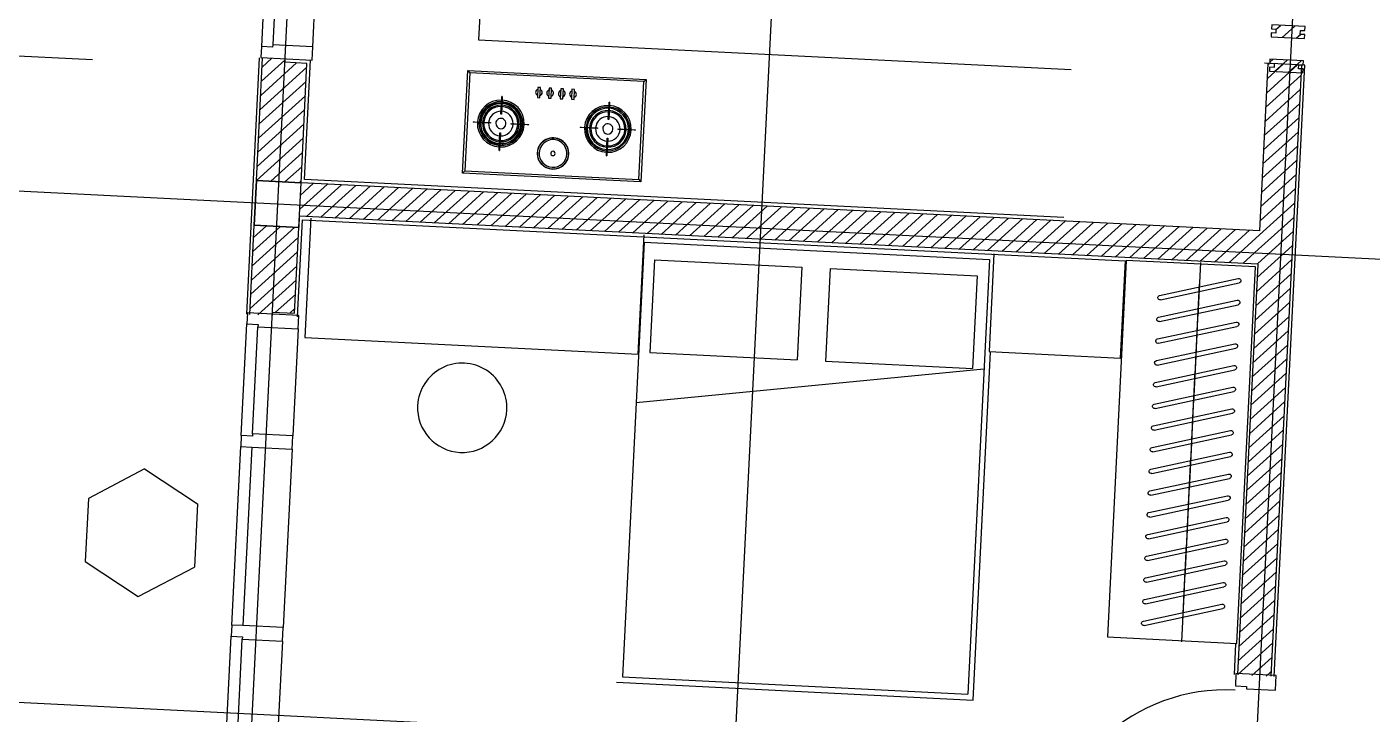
# Model space of a CAD drawing. Extents: x 549999 to 550212, y 1838161 to 1838467.
# Drawn here: x 550074.07 to 550080.09, y 1838351.89 to 1838354.96 of the extents above; entities that cross this region are included whole.
import ezdxf

# ---------------------------------------------------------------- set-up
doc = ezdxf.new("R2010")
doc.units = 0
for name, color, linetype in [('Level 1', 7, 'Continuous'), ('Level 11', 7, 'Continuous'), ('Level 14', 7, 'Continuous'), ('Level 15', 7, 'Continuous'), ('Level 18', 7, 'Continuous'), ('Level 24', 7, 'Continuous'), ('Level 26', 7, 'Continuous'), ('Level 36', 7, 'Continuous'), ('Level 39', 7, 'Continuous'), ('Level 4', 7, 'Continuous'), ('Level 5', 7, 'Continuous'), ('Level 6', 7, 'Continuous'), ('Level 7', 7, 'Continuous'), ('Level 8', 7, 'Continuous')]:
    doc.layers.add(name, color=color, linetype=linetype)

# ---------------------------------------------------------------- blocks, each defined once
blk = doc.blocks.new('BEP_DO')
at = {"layer": 'Level 1'}
for p, q in [((-40, -23), (-40, 23)), ((-40, 23), (40, 23)), ((-40, 23), (-39, 22)), ((-39, 22), (-39, -22)), ((39, 22), (-39, 22)), ((39, 22), (40, 23)), ((39, -22), (39, 22)), ((40, 23), (40, -23)), ((-7.06, 16.93), (-8.2, 16.93)), ((-8.2, 16.93), (-8.2, 12.43)), ((-8.2, 12.43), (-7.06, 12.43)), ((-7.06, 12.43), (-7.06, 16.93)), ((-2.06, 16.93), (-3.2, 16.93)), ((-3.2, 16.93), (-3.2, 12.43)), ((-3.2, 12.43), (-2.06, 12.43)), ((-2.06, 12.43), (-2.06, 16.93)), ((3.2, 16.93), (2.06, 16.93)), ((2.06, 16.93), (2.06, 12.43)), ((2.06, 12.43), (3.2, 12.43)), ((3.2, 12.43), (3.2, 16.93)), ((8.2, 16.93), (7.06, 16.93)), ((7.06, 16.93), (7.06, 12.43)), ((7.06, 12.43), (8.2, 12.43)), ((8.2, 12.43), (8.2, 16.93)), ((-23.97, 12.05), (-24.17, 12.05)), ((-24.17, 11.43), (-24.17, 12.05)), ((-24.17, 4.18), (-24.17, 11.43)), ((-24.17, 11.43), (-23.97, 11.43)), ((-23.97, 12.05), (-23.97, 11.43)), ((-23.97, 11.43), (-23.97, 4.18)), ((24.17, 12.05), (23.97, 12.05)), ((23.97, 11.43), (23.97, 12.05)), ((23.97, 4.18), (23.97, 11.43)), ((23.97, 11.43), (24.17, 11.43)), ((24.17, 12.05), (24.17, 11.43)), ((24.17, 11.43), (24.17, 4.18)), ((-36.47, 0.2), (-36.47, 0)), ((-36.47, 0.2), (-35.85, 0.2)), ((-35.85, 0), (-36.47, 0)), ((-35.85, 0.2), (-28.6, 0.2)), ((-35.85, 0), (-35.85, 0.2)), ((-28.6, 0), (-35.85, 0)), ((-28.6, 0.2), (-28.6, 0)), ((-23.97, 4.18), (-24.17, 4.18)), ((-19.39, 0.2), (-12.14, 0.2)), ((-19.39, 0), (-19.39, 0.2)), ((-12.14, 0), (-19.39, 0)), ((-12.14, 0.2), (-11.52, 0.2)), ((-12.14, 0.2), (-12.14, 0)), ((-11.52, 0), (-12.14, 0)), ((-11.52, 0), (-11.52, 0.2)), ((11.52, 0.2), (11.52, 0)), ((11.52, 0.2), (12.14, 0.2)), ((12.14, 0), (11.52, 0)), ((12.14, 0.2), (19.39, 0.2)), ((12.14, 0), (12.14, 0.2)), ((19.39, 0), (12.14, 0)), ((19.39, 0.2), (19.39, 0)), ((24.17, 4.18), (23.97, 4.18)), ((28.6, 0.2), (35.85, 0.2)), ((28.6, 0), (28.6, 0.2)), ((35.85, 0), (28.6, 0)), ((35.85, 0.2), (36.47, 0.2)), ((35.85, 0.2), (35.85, 0)), ((36.47, 0), (35.85, 0)), ((36.47, 0), (36.47, 0.2)), ((-24.17, -11.43), (-24.17, -4.18)), ((-24.17, -4.18), (-23.97, -4.18)), ((-23.97, -4.18), (-23.97, -11.43)), ((23.97, -11.43), (23.97, -4.18)), ((23.97, -4.18), (24.17, -4.18)), ((24.17, -4.18), (24.17, -11.43)), ((-24.17, -12.05), (-24.17, -11.43)), ((-23.97, -11.43), (-24.17, -11.43)), ((-24.17, -12.05), (-23.97, -12.05)), ((-23.97, -11.43), (-23.97, -12.05)), ((23.97, -12.05), (23.97, -11.43)), ((24.17, -11.43), (23.97, -11.43)), ((23.97, -12.05), (24.17, -12.05)), ((24.17, -11.43), (24.17, -12.05)), ((-39, -22), (-40, -23)), ((40, -23), (-40, -23)), ((-39, -22), (39, -22)), ((39, -22), (40, -23))]:
    blk.add_line(p, q, dxfattribs=at)
blk.add_circle((0, -12.2), 7, dxfattribs=at)
for centre, radius, start, end in [((-7.63, 14.73), 1.5, 112.62393, 180), ((-7.63, 14.73), 1.5, 180, 247.37607), ((-7.63, 14.73), 1.5, 0, 67.37607), ((-7.63, 14.73), 1.5, 292.62393, 0), ((-2.63, 14.73), 1.5, 112.62393, 180), ((-2.63, 14.73), 1.5, 180, 247.37607), ((-2.63, 14.73), 1.5, 0, 67.37607), ((-2.63, 14.73), 1.5, 292.62393, 0), ((2.63, 14.73), 1.5, 112.62393, 180), ((2.63, 14.73), 1.5, 180, 247.37607), ((2.63, 14.73), 1.5, 0, 67.37607), ((2.63, 14.73), 1.5, 292.62393, 0), ((7.63, 14.73), 1.5, 112.62393, 180), ((7.63, 14.73), 1.5, 180, 247.37607), ((7.63, 14.73), 1.5, 0, 67.37607), ((7.63, 14.73), 1.5, 292.62393, 0), ((-24, 0), 10.5, 90.96213, 178.89608), ((-24, 0), 9.8, 91.03085, 178.81723), ((-24, 0), 9.24, 91.093, 178.74593), ((-24, 0), 9, 91.12248, 178.7121), ((-24, 0), 8.22, 91.24679, 178.56947), ((-24, 0), 7.63, 91.32399, 178.48089), ((-24, 0), 9.24, 137.97699, 143.35458), ((-24, 0), 7.63, 109.97124, 115.02876), ((-24, 0), 9.24, 96.64542, 102.02301), ((-24, 0), 10.5, 1.10392, 89.85821), ((-24, 0), 9.8, 1.18277, 89.84808), ((-24, 0), 9.24, 1.25407, 89.83892), ((-24, 0), 9, 1.2879, 89.83458), ((-24, 0), 8.22, 1.43053, 89.81626), ((-24, 0), 7.63, 1.51911, 89.80488), ((-24, 0), 9.24, 77.97699, 83.35458), ((-24, 0), 7.63, 64.97124, 70.02876), ((-24, 0), 9.24, 36.64542, 42.02301), ((24, 0), 10.5, 90.14179, 178.89608), ((24, 0), 9.8, 90.15192, 178.81723), ((24, 0), 9.24, 90.16005, 178.73466), ((24, 0), 8.22, 90.18374, 178.56947), ((24, 0), 7.63, 90.19512, 178.48089), ((24, 0), 7.63, 109.97124, 115.02876), ((24, 0), 10.5, 1.10392, 89.03787), ((24, 0), 9.8, 1.18277, 88.96915), ((24, 0), 9.24, 1.26534, 88.91394), ((24, 0), 8.22, 1.43053, 88.75321), ((24, 0), 7.63, 1.51911, 88.67601), ((24, 0), 7.63, 64.97124, 70.02876), ((-24, 0), 9.24, 156.64542, 162.02301), ((-24, 0), 7.63, 154.97124, 160.02876), ((-24, 0), 5.5, 91.83679, 177.89253), ((-24, 0), 2.3, 0, 180), ((-24, 0), 5.5, 2.10747, 89.72931), ((-24, 0), 10.5, 270.14179, 0), ((-24, 0), 7.63, 19.97124, 25.02876), ((-24, 0), 9.24, 17.97699, 23.35458), ((24, 0), 7.63, 154.97124, 160.02876), ((24, 0), 5.5, 90.27069, 177.89253), ((24, 0), 2.3, 0, 180), ((24, 0), 5.5, 2.10747, 88.16321), ((24, 0), 7.63, 19.97124, 25.02876), ((-24, 0), 10.5, 180, 269.03787), ((-24, 0), 9.8, 180, 268.96915), ((-24, 0), 9.24, 180, 268.907), ((-24, 0), 9, 180, 268.87752), ((-24, 0), 9.24, 197.97699, 203.35458), ((-24, 0), 8.22, 180, 268.75321), ((-24, 0), 7.63, 180, 268.67601), ((-24, 0), 9.24, 216.64542, 222.02301), ((-24, 0), 7.63, 199.97124, 205.02876), ((-24, 0), 5.5, 180, 268.16321), ((-24, 0), 2.3, 180, 0), ((-24, 0), 9.24, 270.16108, 0), ((-24, 0), 9, 270.16542, 0), ((-24, 0), 9.8, 270.15192, 0), ((-24, 0), 7.63, 270.19512, 0), ((-24, 0), 5.5, 270.27069, 0), ((-24, 0), 8.22, 270.18374, 0), ((-24, 0), 9.24, 317.97699, 323.35458), ((-24, 0), 7.63, 334.97124, 340.02876), ((-24, 0), 9.24, 336.64542, 342.02301), ((0, -12.2), 7, 0, 180), ((0, -12.2), 6.2, 0, 180), ((24, 0), 10.5, 180, 269.85821), ((24, 0), 9.8, 180, 269.84808), ((24, 0), 9.24, 180, 269.83995), ((24, 0), 8.22, 180, 269.81626), ((24, 0), 7.63, 180, 269.80488), ((24, 0), 7.63, 199.97124, 205.02876), ((24, 0), 5.5, 180, 269.72931), ((24, 0), 2.3, 180, 0), ((24, 0), 10.5, 270.96213, 0), ((24, 0), 9.8, 271.03085, 0), ((24, 0), 7.63, 271.32399, 0), ((24, 0), 5.5, 271.83679, 0), ((24, 0), 8.22, 271.24679, 0), ((24, 0), 9.24, 271.08606, 0), ((24, 0), 7.63, 334.97124, 340.02876), ((-24, 0), 7.63, 244.97124, 250.02876), ((-24, 0), 9.24, 257.97699, 263.35458), ((-24, 0), 9.24, 276.64542, 282.02301), ((-24, 0), 7.63, 289.97124, 295.02876), ((0, -12.2), 1, 0, 180), ((24, 0), 7.63, 244.97124, 250.02876), ((24, 0), 7.63, 289.97124, 295.02876), ((0, -12.2), 7, 180, 0), ((0, -12.2), 6.2, 180, 0), ((0, -12.2), 1, 180, 0)]:
    blk.add_arc(centre, radius, start, end, dxfattribs=at)
blk = doc.blocks.new('FLOOR8')
at = {"layer": 'Level 15'}
for p, q in [((-379.49, 543.29), (-376.88, 545.9)), ((-375.91, 540.5), (-370.51, 545.9)), ((-381.49, 541.29), (-380.48, 542.3)), ((-369.55, 540.5), (-367.75, 542.3)), ((-381.35, 528.7), (-379.55, 530.5)), ((-378.59, 525.1), (-373.19, 530.5)), ((-372.22, 525.1), (-366.82, 530.5)), ((-381.26, 509.7), (-375.86, 515.1)), ((-374.89, 509.7), (-369.49, 515.1)), ((-368.53, 509.7), (-366.73, 511.5)), ((-380.33, 497.9), (-378.53, 499.7)), ((-377.57, 494.3), (-372.17, 499.7)), ((-371.2, 494.3), (-368.49, 497.01)), ((-367.6, 497.9), (-366.49, 499.01)), ((-381.49, 484.01), (-381.2, 484.3)), ((-380.24, 478.9), (-374.84, 484.3)), ((-373.87, 478.9), (-368.47, 484.3)), ((-367.51, 478.9), (-366.49, 479.92)), ((-381.49, 464.92), (-381.11, 465.3)), ((-379.49, 466.92), (-377.51, 468.9)), ((-376.55, 463.5), (-371.15, 468.9)), ((-370.18, 463.5), (-368.38, 465.3)), ((-366.58, 467.1), (-366.49, 467.19)), ((-381.49, 452.19), (-380.18, 453.5)), ((-379.22, 448.1), (-373.82, 453.5)), ((-372.85, 448.1), (-367.45, 453.5)), ((-366.49, 448.1), (-366.49, 448.1))]:
    blk.add_line(p, q, dxfattribs=at)
at = {"layer": 'Level 8'}
for p, q in [((-366.49, 545.9), (-381.49, 545.9)), ((-381.49, 545.9), (-381.49, 544.1)), ((-381.49, 544.1), (-379.49, 544.1)), ((-379.49, 544.1), (-379.49, 542.3)), ((-368.49, 542.3), (-368.49, 544.1)), ((-368.49, 544.1), (-366.49, 544.1)), ((-366.49, 544.1), (-366.49, 545.9)), ((-379.49, 542.3), (-381.49, 542.3)), ((-381.49, 542.3), (-381.49, 540.5)), ((-381.49, 540.5), (-366.49, 540.5)), ((-366.49, 542.3), (-368.49, 542.3)), ((-366.49, 540.5), (-366.49, 542.3)), ((-366.49, 530.5), (-381.49, 530.5)), ((-381.49, 530.5), (-381.49, 528.7)), ((-366.49, 528.7), (-366.49, 530.5)), ((-381.49, 528.7), (-379.49, 528.7)), ((-379.49, 526.9), (-381.49, 526.9)), ((-381.49, 526.9), (-381.49, 525.1)), ((-381.49, 525.1), (-366.49, 525.1)), ((-379.49, 528.7), (-379.49, 526.9)), ((-368.49, 526.9), (-368.49, 528.7)), ((-368.49, 528.7), (-366.49, 528.7)), ((-366.49, 526.9), (-368.49, 526.9)), ((-366.49, 525.1), (-366.49, 526.9)), ((-366.49, 515.1), (-381.49, 515.1)), ((-381.49, 515.1), (-381.49, 513.3)), ((-381.49, 513.3), (-379.49, 513.3)), ((-379.49, 513.3), (-379.49, 511.5)), ((-368.49, 511.5), (-368.49, 513.3)), ((-368.49, 513.3), (-366.49, 513.3)), ((-366.49, 513.3), (-366.49, 515.1)), ((-379.49, 511.5), (-381.49, 511.5)), ((-381.49, 511.5), (-381.49, 509.7)), ((-381.49, 509.7), (-366.49, 509.7)), ((-366.49, 511.5), (-368.49, 511.5)), ((-366.49, 509.7), (-366.49, 511.5)), ((-366.49, 499.7), (-381.49, 499.7)), ((-381.49, 499.7), (-381.49, 497.9)), ((-381.49, 497.9), (-379.49, 497.9)), ((-379.49, 496.1), (-381.49, 496.1)), ((-381.49, 496.1), (-381.49, 494.3)), ((-381.49, 494.3), (-366.49, 494.3)), ((-379.49, 497.9), (-379.49, 496.1)), ((-368.49, 496.1), (-368.49, 497.9)), ((-368.49, 497.9), (-366.49, 497.9)), ((-366.49, 496.1), (-368.49, 496.1)), ((-366.49, 497.9), (-366.49, 499.7)), ((-366.49, 494.3), (-366.49, 496.1)), ((-366.49, 484.3), (-381.49, 484.3)), ((-381.49, 484.3), (-381.49, 482.5)), ((-381.49, 482.5), (-379.49, 482.5)), ((-379.49, 482.5), (-379.49, 480.7)), ((-368.49, 480.7), (-368.49, 482.5)), ((-368.49, 482.5), (-366.49, 482.5)), ((-366.49, 482.5), (-366.49, 484.3)), ((-379.49, 480.7), (-381.49, 480.7)), ((-381.49, 480.7), (-381.49, 478.9)), ((-381.49, 478.9), (-366.49, 478.9)), ((-366.49, 480.7), (-368.49, 480.7)), ((-366.49, 478.9), (-366.49, 480.7)), ((-366.49, 468.9), (-381.49, 468.9)), ((-381.49, 468.9), (-381.49, 467.1)), ((-381.49, 467.1), (-379.49, 467.1)), ((-379.49, 465.3), (-381.49, 465.3)), ((-381.49, 465.3), (-381.49, 463.5)), ((-379.49, 467.1), (-379.49, 465.3)), ((-368.49, 465.3), (-368.49, 467.1)), ((-368.49, 467.1), (-366.49, 467.1)), ((-366.49, 465.3), (-368.49, 465.3)), ((-366.49, 467.1), (-366.49, 468.9)), ((-366.49, 463.5), (-366.49, 465.3)), ((-381.49, 463.5), (-366.49, 463.5)), ((-366.49, 453.5), (-381.49, 453.5)), ((-381.49, 453.5), (-381.49, 451.7)), ((-366.49, 451.7), (-366.49, 453.5)), ((-381.49, 451.7), (-379.49, 451.7)), ((-379.49, 449.9), (-381.49, 449.9)), ((-381.49, 449.9), (-381.49, 448.1)), ((-381.49, 448.1), (-366.49, 448.1)), ((-379.49, 451.7), (-379.49, 449.9)), ((-368.49, 449.9), (-368.49, 451.7)), ((-368.49, 451.7), (-366.49, 451.7)), ((-366.49, 449.9), (-368.49, 449.9)), ((-366.49, 448.1), (-366.49, 449.9))]:
    blk.add_line(p, q, dxfattribs=at)
blk = doc.blocks.new('BED_10')
at = {"layer": 'Level 1'}
for p, q in [((-43.54, 74.02), (-43.54, -120.9)), ((-43.54, 74.02), (111.38, 74.02)), ((111.38, 74.02), (111.38, -120.9)), ((-38.46, 66.4), (-38.46, 24.82)), ((-38.46, 66.4), (27.57, 66.4)), ((27.57, 66.4), (27.57, 24.82)), ((40.27, 66.4), (40.27, 24.82)), ((40.27, 66.4), (106.3, 66.4)), ((106.3, 66.4), (106.3, 24.82)), ((113.92, -123.44), (113.92, 32.78)), ((111.38, 24.82), (-43.54, 1.98)), ((-38.46, 24.82), (27.57, 24.82)), ((40.27, 24.82), (106.3, 24.82)), ((-46.08, -123.44), (113.92, -123.44)), ((-43.54, -120.9), (111.38, -120.9))]:
    blk.add_line(p, q, dxfattribs=at)
blk = doc.blocks.new('FURNI5')
at = {"layer": 'Level 1'}
for p, q in [((-1241.89, 644.51), (-1285.67, 644.51)), ((-1241.89, 585.48), (-1241.89, 644.51)), ((-1285.67, 585.48), (-1241.89, 585.48))]:
    blk.add_line(p, q, dxfattribs=at)
blk = doc.blocks.new('FURNI6')
at = {"layer": 'Level 1'}
for p, q in [((-1232.17, 754.96), (-1285.67, 754.96)), ((-1232.17, 605.48), (-1232.17, 754.96)), ((-1285.67, 605.48), (-1232.17, 605.48))]:
    blk.add_line(p, q, dxfattribs=at)
blk = doc.blocks.new('FURN11')
at = {"layer": 'Level 1'}
for start, end in [(0, 180), (180, 0)]:
    blk.add_arc((-683.51, 888.92), 20, start, end, dxfattribs=at)
blk = doc.blocks.new('FURN21')
at = {"layer": 'Level 1'}
for p, q in [((-561.62, 363.3), (-561.62, 194.54)), ((-503.6, 363.3), (-561.62, 363.3)), ((-503.6, 194.54), (-503.6, 363.3)), ((-561.62, 194.54), (-503.6, 194.54))]:
    blk.add_line(p, q, dxfattribs=at)
blk = doc.blocks.new('CUADI1')
at = {"layer": 'Level 5'}
for p, q in [((-41, 90.62), (-36.5, 90.62)), ((-41, 9), (-41, 90.62)), ((-36.5, 90.62), (-36.5, 9)), ((-41, 9), (-46.5, 9)), ((-46.5, 9), (-46.5, -9)), ((-41, 4), (-41, 9)), ((-36.5, 9), (-41, 9)), ((47.5, 9), (42, 9)), ((42, 9), (42, 4)), ((47.5, -9), (47.5, 9)), ((-40, 4), (-41, 4)), ((-40, -9), (-40, 4)), ((42, 4), (41, 4)), ((41, 4), (41, -9)), ((-46.5, -9), (-40, -9)), ((41, -9), (47.5, -9))]:
    blk.add_line(p, q, dxfattribs=at)
blk.add_arc((-41.5, 9), 81.62, 0, 90, dxfattribs=at)
blk = doc.blocks.new('SO2002')
at = {"layer": 'Level 7'}
for p, q in [((-95, 11.5), (-100, 11.5)), ((-100, 11.5), (-100, -11.5)), ((-95, 6.5), (-95, 11.5)), ((-95, 11.5), (-45, 11.5)), ((-94, 6.5), (-95, 6.5)), ((-94, -11.5), (-94, 6.5)), ((-94, 6.5), (-46, 6.5)), ((-45, 6.5), (-46, 6.5)), ((-46, 6.5), (-46, -11.5)), ((-40, 11.5), (-45, 11.5)), ((-45, 11.5), (-45, 6.5)), ((-40, 11.5), (40, 11.5)), ((-40, 6.5), (-40, 11.5)), ((-40, -11.5), (-40, 6.5)), ((40, 6.5), (-40, 6.5)), ((45, 11.5), (40, 11.5)), ((40, 11.5), (40, 6.5)), ((40, 6.5), (40, -11.5)), ((45, 6.5), (45, 11.5)), ((45, 11.5), (95, 11.5)), ((46, 6.5), (45, 6.5)), ((46, -11.5), (46, 6.5)), ((46, 6.5), (94, 6.5)), ((95, 6.5), (94, 6.5)), ((94, 6.5), (94, -11.5)), ((100, 11.5), (95, 11.5)), ((95, 11.5), (95, 6.5)), ((100, -11.5), (100, 11.5)), ((-100, -11.5), (-94, -11.5)), ((-46, -11.5), (-94, -11.5)), ((-46, -11.5), (-40, -11.5)), ((40, -11.5), (-40, -11.5)), ((40, -11.5), (46, -11.5)), ((94, -11.5), (46, -11.5)), ((94, -11.5), (100, -11.5))]:
    blk.add_line(p, q, dxfattribs=at)
blk = doc.blocks.new('CUA_LA')
at = {"layer": 'Level 7'}
for p, q in [((-95, 11.5), (-100, 11.5)), ((-100, 11.5), (-100, -11.5)), ((-95, 6.5), (-95, 11.5)), ((-50, 11.5), (-95, 11.5)), ((-94, 6.5), (-95, 6.5)), ((-94, -11.5), (-94, 6.5)), ((-50, 6.5), (-94, 6.5)), ((-45, 11.5), (-50, 11.5)), ((-50, 11.5), (-50, -11.5)), ((-45, 11.5), (-16.34, 11.5)), ((-45, 6.5), (-45, 11.5)), ((45, 11.5), (-45, 11.5)), ((-44, 6.5), (-45, 6.5)), ((-44, -11.5), (-44, 6.5)), ((44, 6.5), (-44, 6.5)), ((45, 11.5), (16.34, 11.5)), ((45, 6.5), (44, 6.5)), ((44, 6.5), (44, -11.5)), ((50, 11.5), (45, 11.5)), ((45, 11.5), (45, 6.5)), ((50, -11.5), (50, 11.5)), ((95, 11.5), (50, 11.5)), ((94, 6.5), (50, 6.5)), ((95, 6.5), (94, 6.5)), ((94, 6.5), (94, -11.5)), ((100, 11.5), (95, 11.5)), ((95, 11.5), (95, 6.5)), ((100, -11.5), (100, 11.5)), ((-100, -11.5), (-94, -11.5)), ((-94, -11.5), (-50, -11.5)), ((-50, -11.5), (-44, -11.5)), ((-44, -11.5), (44, -11.5)), ((44, -11.5), (50, -11.5)), ((50, -11.5), (94, -11.5)), ((94, -11.5), (100, -11.5))]:
    blk.add_line(p, q, dxfattribs=at)
blk = doc.blocks.new('REPEAT')
at = {"layer": 'Level 11'}
for p, q in [((-151.62, -17.13), (-142.31, 17.65)), ((-149.69, -17.65), (-140.38, 17.13)), ((-141.89, -17.13), (-132.57, 17.65)), ((-139.96, -17.65), (-130.64, 17.13)), ((-132.16, -17.13), (-122.84, 17.65)), ((-130.23, -17.65), (-120.91, 17.13)), ((-122.42, -17.13), (-113.11, 17.65)), ((-120.49, -17.65), (-111.18, 17.13)), ((-112.69, -17.13), (-103.37, 17.65)), ((-110.76, -17.65), (-101.44, 17.13)), ((-102.96, -17.13), (-93.64, 17.65)), ((-101.03, -17.65), (-91.71, 17.13)), ((-93.22, -17.13), (-83.91, 17.65)), ((-91.29, -17.65), (-81.98, 17.13)), ((-83.49, -17.13), (-74.17, 17.65)), ((-81.56, -17.65), (-72.24, 17.13)), ((-73.76, -17.13), (-64.44, 17.65)), ((-71.83, -17.65), (-62.51, 17.13)), ((-64.02, -17.13), (-54.71, 17.65)), ((-62.09, -17.65), (-52.78, 17.13)), ((-54.29, -17.13), (-44.97, 17.65)), ((-52.36, -17.65), (-43.04, 17.13)), ((-44.56, -17.13), (-35.24, 17.65)), ((-42.63, -17.65), (-33.31, 17.13)), ((-34.82, -17.13), (-25.51, 17.65)), ((-32.89, -17.65), (-23.58, 17.13)), ((-25.09, -17.13), (-15.77, 17.65)), ((-23.16, -17.65), (-13.84, 17.13)), ((-15.36, -17.13), (-6.04, 17.65)), ((-13.43, -17.65), (-4.11, 17.13)), ((-5.62, -17.13), (3.69, 17.65)), ((-3.69, -17.65), (5.62, 17.13)), ((-158, 0), (-134, 0)), ((-148.27, 0), (-124.27, 0)), ((-138.53, 0), (-114.53, 0)), ((-128.8, 0), (-104.8, 0)), ((-119.07, 0), (-95.07, 0)), ((-109.33, 0), (-85.33, 0)), ((-99.6, 0), (-75.6, 0)), ((-89.87, 0), (-65.87, 0)), ((-80.13, 0), (-56.13, 0)), ((-70.4, 0), (-46.4, 0)), ((-60.67, 0), (-36.67, 0)), ((-50.93, 0), (-26.93, 0)), ((-41.2, 0), (-17.2, 0)), ((-31.47, 0), (-7.47, 0)), ((-21.73, 0), (2.27, 0)), ((-12, 0), (12, 0))]:
    blk.add_line(p, q, dxfattribs=at)
for centre, start, end in [((-141.34, 17.39), 345, 165), ((-131.61, 17.39), 345, 165), ((-121.87, 17.39), 345, 165), ((-112.14, 17.39), 345, 165), ((-102.41, 17.39), 345, 165), ((-92.67, 17.39), 345, 165), ((-82.94, 17.39), 345, 165), ((-73.21, 17.39), 345, 165), ((-63.47, 17.39), 345, 165), ((-53.74, 17.39), 345, 165), ((-44.01, 17.39), 345, 165), ((-34.27, 17.39), 345, 165), ((-24.54, 17.39), 345, 165), ((-14.81, 17.39), 345, 165), ((-5.07, 17.39), 345, 165), ((4.66, 17.39), 345, 165), ((-150.66, -17.39), 165, 345), ((-140.93, -17.39), 165, 345), ((-131.19, -17.39), 165, 345), ((-121.46, -17.39), 165, 345), ((-111.73, -17.39), 165, 345), ((-101.99, -17.39), 165, 345), ((-92.26, -17.39), 165, 345), ((-82.53, -17.39), 165, 345), ((-72.79, -17.39), 165, 345), ((-63.06, -17.39), 165, 345), ((-53.33, -17.39), 165, 345), ((-43.59, -17.39), 165, 345), ((-33.86, -17.39), 165, 345), ((-24.13, -17.39), 165, 345), ((-14.39, -17.39), 165, 345), ((-4.66, -17.39), 165, 345)]:
    blk.add_arc(centre, 1, start, end, dxfattribs=at)
blk = doc.blocks.new('SPOT_E')
at = {"layer": 'Level 24'}
for p, q in [((0, 0.2), (0, 0.3)), ((-0.1, 0.25), (0.8, 0.25)), ((0, 0), (-0.2, 0.2)), ((-0.2, 0.2), (0.2, 0.2)), ((0, 0), (-0.2, 0.2)), ((-0.2, 0.2), (0.2, 0.2)), ((0.2, 0.2), (0, 0)), ((0.2, 0.2), (0, 0)), ((-0.2, 0), (0.2, 0))]:
    blk.add_line(p, q, dxfattribs=at)
blk = doc.blocks.new('WINDOW')
at = {"layer": 'Level 26'}
for p, q in [((0, 0.3175), (-0.2721, 0.1573)), ((0, 0.3175), (0.2718, 0.1574)), ((-0.2721, 0.1573), (-0.2721, -0.1572)), ((0.2718, 0.1574), (0.2718, -0.1585)), ((-0.2721, -0.1572), (0, -0.3175)), ((0, -0.3175), (0.2718, -0.1585))]:
    blk.add_line(p, q, dxfattribs=at)

msp = doc.modelspace()

# ---------------------------------------------------------------- linework, layer by layer
at = {"layer": 'Level 14'}
for p, q in [((550075.1143, 1838354.6576), (550075.2754, 1838354.8034)), ((550075.1175, 1838354.7211), (550075.2223, 1838354.816)), ((550075.1206, 1838354.7847), (550075.1641, 1838354.824)), ((550079.6205, 1838354.6687), (550079.7594, 1838354.7945)), ((550079.6236, 1838354.7323), (550079.6959, 1838354.7977)), ((550079.6268, 1838354.7958), (550079.6323, 1838354.8008)), ((550075.1111, 1838354.594), (550075.3208, 1838354.7838)), ((550079.6173, 1838354.6052), (550079.7746, 1838354.7475)), ((550075.1079, 1838354.5304), (550075.3177, 1838354.7202)), ((550079.6141, 1838354.5416), (550079.7714, 1838354.6839)), ((550075.1047, 1838354.4669), (550075.3145, 1838354.6566)), ((550079.6109, 1838354.478), (550079.7682, 1838354.6204)), ((550075.1016, 1838354.4033), (550075.3113, 1838354.5931)), ((550079.6077, 1838354.4145), (550079.765, 1838354.5568)), ((550075.0984, 1838354.3398), (550075.3081, 1838354.5295)), ((550079.6046, 1838354.3509), (550079.7619, 1838354.4932)), ((550075.0958, 1838354.2767), (550075.3049, 1838354.466)), ((550079.6014, 1838354.2874), (550079.7587, 1838354.4297)), ((550075.1593, 1838354.2735), (550075.3018, 1838354.4024)), ((550079.5982, 1838354.2238), (550079.7555, 1838354.3661)), ((550075.2229, 1838354.2703), (550075.2986, 1838354.3388)), ((550075.2864, 1838354.2672), (550075.2954, 1838354.2753)), ((550075.2891, 1838354.1482), (550075.4136, 1838354.2608)), ((550075.2922, 1838354.2117), (550075.35, 1838354.264)), ((550075.3198, 1838354.1153), (550075.4771, 1838354.2576)), ((550075.3834, 1838354.1121), (550075.5407, 1838354.2544)), ((550075.4469, 1838354.1089), (550075.6042, 1838354.2513)), ((550075.5105, 1838354.1058), (550075.6678, 1838354.2481)), ((550079.595, 1838354.1602), (550079.7523, 1838354.3026)), ((550075.5741, 1838354.1026), (550075.7314, 1838354.2449)), ((550075.6376, 1838354.0994), (550075.7949, 1838354.2417)), ((550075.7012, 1838354.0962), (550075.8585, 1838354.2386)), ((550075.7647, 1838354.0931), (550075.922, 1838354.2354)), ((550075.8283, 1838354.0899), (550075.9856, 1838354.2322)), ((550075.8919, 1838354.0867), (550076.0492, 1838354.229)), ((550075.9554, 1838354.0835), (550076.1127, 1838354.2259)), ((550076.019, 1838354.0803), (550076.1763, 1838354.2227)), ((550076.0825, 1838354.0772), (550076.2398, 1838354.2195)), ((550076.1461, 1838354.074), (550076.3034, 1838354.2163)), ((550076.2097, 1838354.0708), (550076.367, 1838354.2131)), ((550076.2732, 1838354.0676), (550076.4305, 1838354.21)), ((550076.3368, 1838354.0645), (550076.4941, 1838354.2068)), ((550076.4003, 1838354.0613), (550076.5576, 1838354.2036)), ((550076.4639, 1838354.0581), (550076.6212, 1838354.2004)), ((550076.5275, 1838354.0549), (550076.6848, 1838354.1973)), ((550076.591, 1838354.0518), (550076.7483, 1838354.1941)), ((550076.6546, 1838354.0486), (550076.8119, 1838354.1909)), ((550076.7181, 1838354.0454), (550076.8754, 1838354.1877)), ((550079.5919, 1838354.0967), (550079.7492, 1838354.239)), ((550076.7817, 1838354.0422), (550076.939, 1838354.1845)), ((550076.8453, 1838354.039), (550077.0026, 1838354.1814)), ((550076.9088, 1838354.0359), (550077.0661, 1838354.1782)), ((550076.9724, 1838354.0327), (550077.1297, 1838354.175)), ((550077.0359, 1838354.0295), (550077.1933, 1838354.1718)), ((550077.0995, 1838354.0263), (550077.2568, 1838354.1687)), ((550077.1631, 1838354.0232), (550077.3204, 1838354.1655)), ((550077.2266, 1838354.02), (550077.3839, 1838354.1623)), ((550077.2902, 1838354.0168), (550077.4475, 1838354.1591)), ((550077.3537, 1838354.0136), (550077.5111, 1838354.1559)), ((550077.4173, 1838354.0104), (550077.5746, 1838354.1528)), ((550077.4809, 1838354.0073), (550077.6382, 1838354.1496)), ((550077.5444, 1838354.0041), (550077.7017, 1838354.1464)), ((550077.608, 1838354.0009), (550077.7653, 1838354.1432)), ((550077.6716, 1838353.9977), (550077.8289, 1838354.1401)), ((550077.7351, 1838353.9946), (550077.8924, 1838354.1369)), ((550077.7987, 1838353.9914), (550077.956, 1838354.1337)), ((550077.8622, 1838353.9882), (550078.0195, 1838354.1305)), ((550077.9258, 1838353.985), (550078.0831, 1838354.1273)), ((550079.5887, 1838354.0331), (550079.746, 1838354.1754)), ((550075.0761, 1838353.8948), (550075.2674, 1838354.0679)), ((550075.0793, 1838353.9584), (550075.2038, 1838354.071)), ((550075.0825, 1838354.0219), (550075.1403, 1838354.0742)), ((550077.9894, 1838353.9818), (550078.1467, 1838354.1242)), ((550078.0529, 1838353.9787), (550078.2102, 1838354.121)), ((550078.1165, 1838353.9755), (550078.2738, 1838354.1178)), ((550078.18, 1838353.9723), (550078.3373, 1838354.1146)), ((550078.2436, 1838353.9691), (550078.4009, 1838354.1115)), ((550078.3072, 1838353.966), (550078.4645, 1838354.1083)), ((550078.3707, 1838353.9628), (550078.528, 1838354.1051)), ((550078.4343, 1838353.9596), (550078.5916, 1838354.1019)), ((550078.4978, 1838353.9564), (550078.6551, 1838354.0987)), ((550078.5614, 1838353.9532), (550078.7187, 1838354.0956)), ((550078.625, 1838353.9501), (550078.7823, 1838354.0924)), ((550078.6885, 1838353.9469), (550078.8458, 1838354.0892)), ((550078.7521, 1838353.9437), (550078.9094, 1838354.086)), ((550078.8156, 1838353.9405), (550078.9729, 1838354.0829)), ((550078.8792, 1838353.9374), (550079.0365, 1838354.0797)), ((550078.9428, 1838353.9342), (550079.1001, 1838354.0765)), ((550079.0063, 1838353.931), (550079.1636, 1838354.0733)), ((550079.0699, 1838353.9278), (550079.2272, 1838354.0702)), ((550079.1334, 1838353.9246), (550079.2907, 1838354.067)), ((550079.5855, 1838353.9696), (550079.7428, 1838354.1119)), ((550075.073, 1838353.8313), (550075.2827, 1838354.021)), ((550079.197, 1838353.9215), (550079.3543, 1838354.0638)), ((550079.2606, 1838353.9183), (550079.4179, 1838354.0606)), ((550079.3241, 1838353.9151), (550079.4814, 1838354.0574)), ((550079.3877, 1838353.9119), (550079.545, 1838354.0543)), ((550079.4512, 1838353.9088), (550079.5887, 1838354.0331)), ((550079.5823, 1838353.906), (550079.7396, 1838354.0483)), ((550075.0698, 1838353.7677), (550075.2795, 1838353.9575)), ((550079.5148, 1838353.9056), (550079.5855, 1838353.9696)), ((550079.5791, 1838353.8424), (550079.7364, 1838353.9848)), ((550075.0666, 1838353.7041), (550075.2763, 1838353.8939)), ((550079.576, 1838353.7789), (550079.7333, 1838353.9212)), ((550079.5784, 1838353.9024), (550079.5823, 1838353.906)), ((550075.1022, 1838353.6756), (550075.2732, 1838353.8304)), ((550079.5728, 1838353.7153), (550079.7301, 1838353.8576)), ((550075.1814, 1838353.6867), (550075.27, 1838353.7668)), ((550079.5696, 1838353.6518), (550079.7269, 1838353.7941)), ((550075.245, 1838353.6835), (550075.2668, 1838353.7032)), ((550079.5664, 1838353.5882), (550079.7237, 1838353.7305)), ((550079.5633, 1838353.5246), (550079.7206, 1838353.667)), ((550079.5601, 1838353.4611), (550079.7174, 1838353.6034)), ((550079.5569, 1838353.3975), (550079.7142, 1838353.5398)), ((550079.5537, 1838353.334), (550079.711, 1838353.4763)), ((550079.5505, 1838353.2704), (550079.7078, 1838353.4127)), ((550079.5474, 1838353.2068), (550079.7047, 1838353.3492)), ((550079.5442, 1838353.1433), (550079.7015, 1838353.2856)), ((550079.541, 1838353.0797), (550079.6983, 1838353.222)), ((550079.5378, 1838353.0162), (550079.6951, 1838353.1585)), ((550079.5347, 1838352.9526), (550079.692, 1838353.0949)), ((550079.5315, 1838352.889), (550079.6888, 1838353.0314)), ((550079.5283, 1838352.8255), (550079.6856, 1838352.9678)), ((550079.5251, 1838352.7619), (550079.6824, 1838352.9042)), ((550079.5219, 1838352.6983), (550079.6793, 1838352.8407)), ((550079.5188, 1838352.6348), (550079.6761, 1838352.7771)), ((550079.5156, 1838352.5712), (550079.6729, 1838352.7136)), ((550079.5124, 1838352.5077), (550079.6697, 1838352.65)), ((550079.5092, 1838352.4441), (550079.6665, 1838352.5864)), ((550079.5061, 1838352.3805), (550079.6634, 1838352.5229)), ((550079.5029, 1838352.317), (550079.6602, 1838352.4593)), ((550079.4997, 1838352.2534), (550079.657, 1838352.3958)), ((550079.4965, 1838352.1899), (550079.6538, 1838352.3322)), ((550079.4934, 1838352.1263), (550079.6507, 1838352.2686)), ((550079.492, 1838352.0644), (550079.6475, 1838352.2051)), ((550079.5556, 1838352.0612), (550079.6443, 1838352.1415)), ((550079.6191, 1838352.0581), (550079.6411, 1838352.078))]:
    msp.add_line(p, q, dxfattribs=at)
at = {"layer": 'Level 18'}
for p, q in [((550075.7308, 1838364.9868), (550074.6699, 1838343.7653)), ((550076.1967, 1838357.0251), (550076.0908, 1838354.9065)), ((550076.0908, 1838354.9065), (550078.746, 1838354.7737)), ((550070.3961, 1838354.4115), (550084.4692, 1838353.708))]:
    msp.add_line(p, q, dxfattribs=at)
at = {"layer": 'Level 36'}
for p, q in [((550076.8627, 1838344.1942), (550077.9246, 1838365.4356)), ((550070.5013, 1838352.1179), (550099.5427, 1838350.666))]:
    msp.add_line(p, q, dxfattribs=at)
at = {"layer": 'Level 39'}
msp.add_line((550079.8792, 1838357.8423), (550079.4199, 1838348.6538), dxfattribs=at)
at = {"layer": 'Level 4'}
for p, q in [((550075.1077, 1838354.8268), (550075.0503, 1838353.6782)), ((550075.0952, 1838354.2767), (550075.1227, 1838354.826)), ((550075.2226, 1838354.821), (550075.2218, 1838354.8061)), ((550075.3217, 1838354.8011), (550075.2218, 1838354.8061)), ((550075.295, 1838354.2667), (550075.3217, 1838354.8011)), ((550075.3107, 1838354.281), (550075.3374, 1838354.8153)), ((550079.6271, 1838354.8011), (550079.5896, 1838354.052)), ((550079.7919, 1838354.7929), (550079.6121, 1838354.8018)), ((550079.7769, 1838354.7936), (550079.6401, 1838352.057)), ((550079.6551, 1838352.0563), (550079.7919, 1838354.7929)), ((550075.0852, 1838354.077), (550075.0952, 1838354.2767)), ((550075.0952, 1838354.2767), (550075.295, 1838354.2667)), ((550079.5896, 1838354.052), (550075.295, 1838354.2667)), ((550078.7129, 1838354.1109), (550075.3107, 1838354.281)), ((550075.0653, 1838353.6775), (550075.0852, 1838354.077)), ((550075.285, 1838354.067), (550075.0852, 1838354.077)), ((550075.2658, 1838353.6825), (550075.285, 1838354.067)), ((550075.28, 1838353.6667), (550075.3017, 1838354.1012)), ((550075.2875, 1838354.1169), (550075.285, 1838354.067)), ((550079.5821, 1838353.9022), (550075.2875, 1838354.1169)), ((550075.3017, 1838354.1012), (550078.9869, 1838353.917)), ((550079.5821, 1838353.9022), (550079.4903, 1838352.0645)), ((550075.1659, 1838353.6875), (550075.1652, 1838353.6725)), ((550075.1659, 1838353.6875), (550075.2658, 1838353.6825)), ((550079.4821, 1838352.2025), (550079.4753, 1838352.0653))]:
    msp.add_line(p, q, dxfattribs=at)
at = {"layer": 'Level 6'}
for p, q in [((550075.0952, 1838354.2767), (550075.0852, 1838354.077)), ((550075.0952, 1838354.2767), (550075.0852, 1838354.077)), ((550075.295, 1838354.2667), (550075.0952, 1838354.2767)), ((550075.295, 1838354.2667), (550075.0952, 1838354.2767)), ((550075.285, 1838354.067), (550075.295, 1838354.2667)), ((550075.285, 1838354.067), (550075.295, 1838354.2667)), ((550075.0852, 1838354.077), (550075.285, 1838354.067)), ((550075.0852, 1838354.077), (550075.285, 1838354.067))]:
    msp.add_line(p, q, dxfattribs=at)

# ---------------------------------------------------------------- block references
at = {"layer": 'Level 1', "xscale": 0.010000000000000004, "yscale": 0.01}
for name, p, rotation in [('BEP_DO', (550076.43, 1838354.52), -2.8619937920406366), ('FURNI6', (550068.65, 1838341.57), -92.86199379204065), ('BED_10', (550077.23, 1838353.24), -2.8619937920406366), ('FURNI5', (550071.91, 1838341.4), -92.86199379204065), ('FURN21', (550084.42, 1838350.01), -2.8619937920406366), ('FURN11', (550082.4, 1838344.04), -2.8619937920406366)]:
    msp.add_blockref(name, p, dxfattribs=dict(at, rotation=rotation))
at = {"layer": 'Level 11', "xscale": 0.010000000000000004, "yscale": -0.01, "rotation": 87.13800620795938}
msp.add_blockref('REPEAT', (550079.32, 1838353.79), dxfattribs=at)
at = {"layer": 'Level 24', "xscale": 0.9000000000000004, "yscale": 0.9, "rotation": -2.8619937920406366}
msp.add_blockref('SPOT_E', (550073.63, 1838354.63), dxfattribs=at)
at = {"layer": 'Level 26', "xscale": 0.9000000000000004, "yscale": 0.9, "rotation": -2.8619937920406366}
msp.add_blockref('WINDOW', (550074.58, 1838352.7), dxfattribs=at)
at = {"layer": 'Level 5', "xscale": 0.010000000000000004, "yscale": 0.01, "rotation": 87.13800620795936}
msp.add_blockref('CUADI1', (550079.55, 1838351.59), dxfattribs=at)
at = {"layer": 'Level 7', "xscale": 0.010000000000000004, "yscale": 0.01, "rotation": 87.13800620795936}
for name, p in [('CUA_LA', (550075.28, 1838355.82)), ('SO2002', (550075.12, 1838352.68))]:
    msp.add_blockref(name, p, dxfattribs=at)
at = {"layer": 'Level 8', "xscale": 0.010000000000000004, "yscale": 0.01, "rotation": -2.8619937920406366}
msp.add_blockref('FLOOR8', (550083.22, 1838350.1), dxfattribs=at)

doc.saveas('drawing.dxf')
